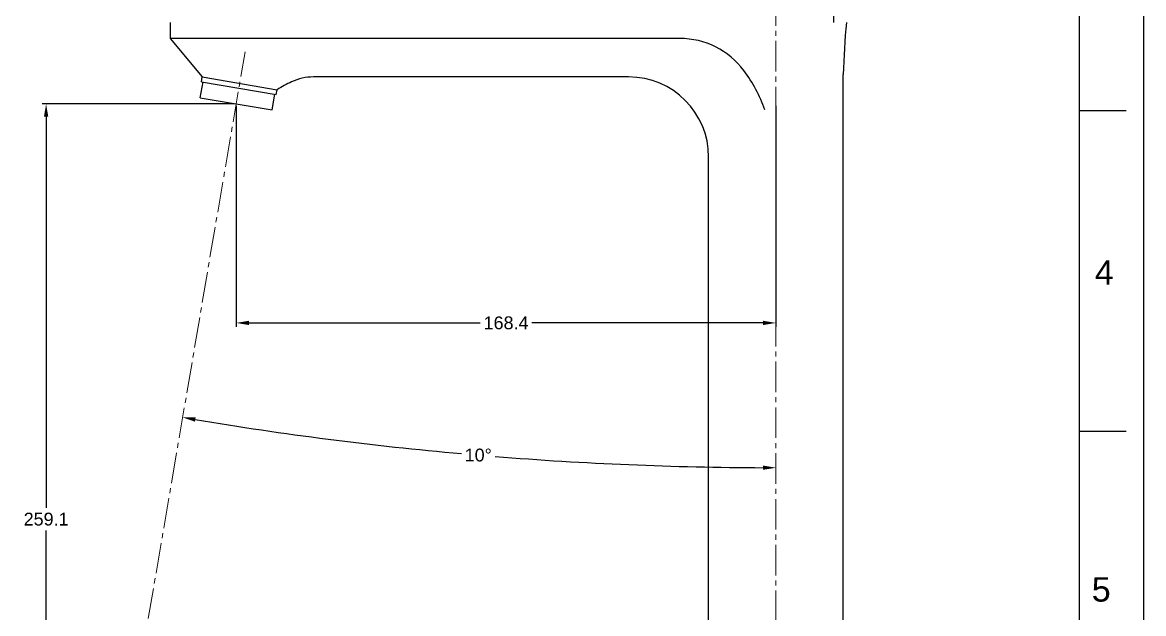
# Model space of a CAD drawing. Header units: millimetres. Extents: x 13479 to 14073, y 4989 to 5829.
# Drawn here: x 13723.7 to 14073.5, y 5352.2 to 5536.6 of the extents above; entities that cross this region are included whole.
import ezdxf

# ---------------------------------------------------------------- set-up
doc = ezdxf.new("R2010")
doc.units = ezdxf.units.MM
doc.linetypes.add('CENTER2', pattern=[28.575, 19.05, -3.175, 3.175, -3.175])
doc.linetypes.add('CENTERX2', pattern=[101.6, 63.5, -12.7, 12.7, -12.7])
doc.layers.add('CENTER', color=1, linetype='CENTERX2', lineweight=15)
doc.layers.add('DIM_', color=5, linetype='Continuous', lineweight=9)
doc.styles.get("Standard").update_dxf_attribs({"font": 'arial.ttf'})
doc.dimstyles.new('사본(2) STANDARD', dxfattribs={"dimscale": 0, "dimtxt": 4, "dimasz": 4, "dimexe": 1.25, "dimexo": 0.625, "dimgap": 1.5, "dimtad": 3, "dimtih": 1, "dimtoh": 1, "dimdec": 1, "dimzin": 9, "dimdsep": 46, "dimtxsty": 'Standard', "dimcen": 2.5, "dimclrd": 5, "dimclre": 5, "dimclrt": 5, "dimadec": 0, "dimazin": 0, "dimtfac": 1, "dimtdec": 1, "dimtmove": 0, "dimatfit": 3, "dimfxl": 1.25, "dimtfill": 1, "dimtolj": 1, "dimtzin": 0, "dimarcsym": 0})

# ---------------------------------------------------------------- blocks, each defined once
blk = doc.blocks.new('*D2')
at = {"layer": 'Defpoints', "color": 0, "transparency": 16777216}
for p in [(13731.06, 5511.24), (13790.36, 5511.24), (13934.02, 5252.14)]:
    blk.add_point(p, dxfattribs=at)
at = {"layer": 'DIM_', "color": 5, "lineweight": -2, "transparency": 16777216}
for p, q in [((13789.73, 5511.24), (13729.81, 5511.24)), ((13731.06, 5507.24), (13731.06, 5385.23)), ((13731.06, 5256.14), (13731.06, 5378.15)), ((13933.4, 5252.14), (13729.81, 5252.14))]:
    blk.add_line(p, q, dxfattribs=at)
at = {"layer": 'DIM_', "color": 5, "transparency": 16777216}
for points in [[(13730.39, 5507.24), (13731.73, 5507.24), (13731.06, 5511.24)], [(13730.39, 5256.14), (13731.73, 5256.14), (13731.06, 5252.14)]]:
    blk.add_solid(points, dxfattribs=at)
at = {"layer": 'DIM_', "color": 5, "transparency": 16777216, "insert": (13731.06, 5381.69), "char_height": 4, "attachment_point": 5, "bg_fill": 3, "box_fill_scale": 1.1, "bg_fill_color": 256, "bg_fill_true_color": 13158600, "bg_fill_transparency": 0}
blk.add_mtext('\\A1;259.1', dxfattribs=at)
blk = doc.blocks.new('*D3')
at = {"layer": 'Defpoints', "color": 0, "transparency": 16777216}
for p in [(13958.77, 5580.64), (13793.14, 5527.51), (13835.03, 5404.73), (13746.11, 5252.14), (13958.77, 5164.14)]:
    blk.add_point(p, dxfattribs=at)
at = {"layer": 'DIM_', "color": 5, "lineweight": -2, "transparency": 16777216}
for start, end in [(260.51745, 264.88072), (265.42822, 269.79159)]:
    blk.add_arc((13958.77, 6497.44), 1099.69, start, end, dxfattribs=at)
at = {"layer": 'DIM_', "color": 5, "transparency": 16777216}
for points in [[(13777.49, 5412.11), (13777.71, 5413.43), (13773.66, 5413.44)], [(13954.77, 5398.42), (13954.77, 5397.09), (13958.77, 5397.74)]]:
    blk.add_solid(points, dxfattribs=at)
at = {"layer": 'DIM_', "color": 5, "transparency": 16777216, "insert": (13865.88, 5401.67), "char_height": 4, "attachment_point": 5, "bg_fill": 3, "box_fill_scale": 1.1, "bg_fill_color": 256, "bg_fill_true_color": 13158600, "bg_fill_transparency": 0}
blk.add_mtext('\\A1;10°', dxfattribs=at)
blk = doc.blocks.new('*D4')
at = {"layer": 'Defpoints', "color": 0, "transparency": 16777216}
for p in [(13790.36, 5511.24), (13958.77, 5511.24), (13958.77, 5442.91)]:
    blk.add_point(p, dxfattribs=at)
at = {"layer": 'DIM_', "color": 5, "lineweight": -2, "transparency": 16777216}
for p, q in [((13790.36, 5510.62), (13790.36, 5441.66)), ((13958.77, 5510.62), (13958.77, 5441.66)), ((13794.36, 5442.91), (13866.51, 5442.91)), ((13954.77, 5442.91), (13882.62, 5442.91))]:
    blk.add_line(p, q, dxfattribs=at)
at = {"layer": 'DIM_', "color": 5, "transparency": 16777216}
for points in [[(13794.36, 5443.58), (13794.36, 5442.25), (13790.36, 5442.91)], [(13954.77, 5443.58), (13954.77, 5442.25), (13958.77, 5442.91)]]:
    blk.add_solid(points, dxfattribs=at)
at = {"layer": 'DIM_', "color": 5, "transparency": 16777216, "insert": (13874.56, 5442.91), "char_height": 4, "attachment_point": 5, "bg_fill": 3, "box_fill_scale": 1.1, "bg_fill_color": 256, "bg_fill_true_color": 13158600, "bg_fill_transparency": 0}
blk.add_mtext('\\A1;168.4', dxfattribs=at)

msp = doc.modelspace()

# ---------------------------------------------------------------- linework, layer by layer
at = {"color": 7, "linetype": 'Continuous'}
for p, q in [((14073.46, 5829.16), (14073.46, 4989.16)), ((14053.46, 5009.16), (14053.46, 5809.16)), ((14053.46, 5509.16), (14067.99, 5509.16)), ((14053.46, 5409.16), (14067.99, 5409.16))]:
    msp.add_line(p, q, dxfattribs=at)
for p, q in [((13769.77, 5536.64), (13769.77, 5531.64)), ((13928.77, 5531.64), (13769.77, 5531.64)), ((13769.77, 5531.64), (13779.77, 5519.64)), ((13979.77, 5436.32), (13979.77, 5520.38)), ((13779.17, 5513.15), (13780.01, 5518.08)), ((13779.52, 5518.16), (13779.77, 5519.64)), ((13779.52, 5518.16), (13802.88, 5514.18)), ((13779.77, 5519.64), (13803.13, 5515.65)), ((13912.77, 5519.64), (13814.48, 5519.64)), ((13779.17, 5513.15), (13801.55, 5509.33)), ((13801.55, 5509.33), (13802.39, 5514.26)), ((13802.88, 5514.18), (13803.13, 5515.65)), ((13937.77, 5436.32), (13937.77, 5494.64)), ((13937.77, 5260.14), (13937.77, 5436.32)), ((13979.77, 5260.14), (13979.77, 5436.32))]:
    msp.add_line(p, q)
for centre, radius, start, end in [((13944.26, 5538.41), 32.56, 356.8895, 12.8369), ((14183.51, 5516.01), 203.78, 174.1899, 178.7711), ((13928.77, 5506.64), 25, 36.8699, 90), ((13912.77, 5494.64), 45, 19.0986, 36.8699), ((13830.53, 5470.74), 52.61, 115.7733, 121.3828), ((13814.48, 5503.64), 16, 90, 115.2342), ((13912.77, 5494.64), 25, 0, 90)]:
    msp.add_arc(centre, radius, start, end)
at = {"layer": 'CENTER', "color": 1, "linetype": 'CENTER2', "ltscale": 0.5}
for p, q in [((13958.77, 5164.14), (13958.77, 5580.64)), ((13746.11, 5252.14), (13793.14, 5527.51))]:
    msp.add_line(p, q, dxfattribs=at)

# ---------------------------------------------------------------- texts
at = {"char_height": 7.62, "attachment_point": 5}
for s, insert in [('4', (14061.19, 5458.67)), ('5', (14060.24, 5359.74))]:
    msp.add_mtext_dynamic_manual_height_columns(s, width=50, gutter_width=12.5, heights=[0], dxfattribs=dict(at, insert=insert))

# ---------------------------------------------------------------- next in the draw order: dimensions: what is measured, and where the dimension line sits
at = {"layer": 'DIM_'}
dim = msp.add_linear_dim(base=(13731.06, 5511.24), p1=(13934.02, 5252.14), p2=(13790.36, 5511.24), angle=90, dimstyle='사본(2) STANDARD', override={"dimscale": 1, "dimtad": 0}, dxfattribs=at)
dim.commit()
dim.dimension.update_dxf_attribs({"geometry": '*D2', "text_midpoint": (13731.06, 5381.69)})

# ---------------------------------------------------------------- next in the draw order: dimensions: what is measured, and where the dimension line sits
dim = msp.add_angular_dim_2l(base=(13835.03, 5404.73), line1=((13958.77, 5164.14), (13958.77, 5580.64)), line2=((13746.11, 5252.14), (13793.14, 5527.51)), dimstyle='사본(2) STANDARD', override={"dimscale": 1, "dimtad": 0}, dxfattribs=at)
dim.commit()
dim.dimension.update_dxf_attribs({"geometry": '*D3', "text_midpoint": (13865.88, 5401.67)})

# ---------------------------------------------------------------- next in the draw order: dimensions: what is measured, and where the dimension line sits
dim = msp.add_linear_dim(base=(13958.77, 5442.91), p1=(13790.36, 5511.24), p2=(13958.77, 5511.24), dimstyle='사본(2) STANDARD', override={"dimscale": 1, "dimtad": 0}, dxfattribs=at)
dim.commit()
dim.dimension.update_dxf_attribs({"geometry": '*D4', "text_midpoint": (13874.56, 5442.91)})

doc.saveas('drawing.dxf')
